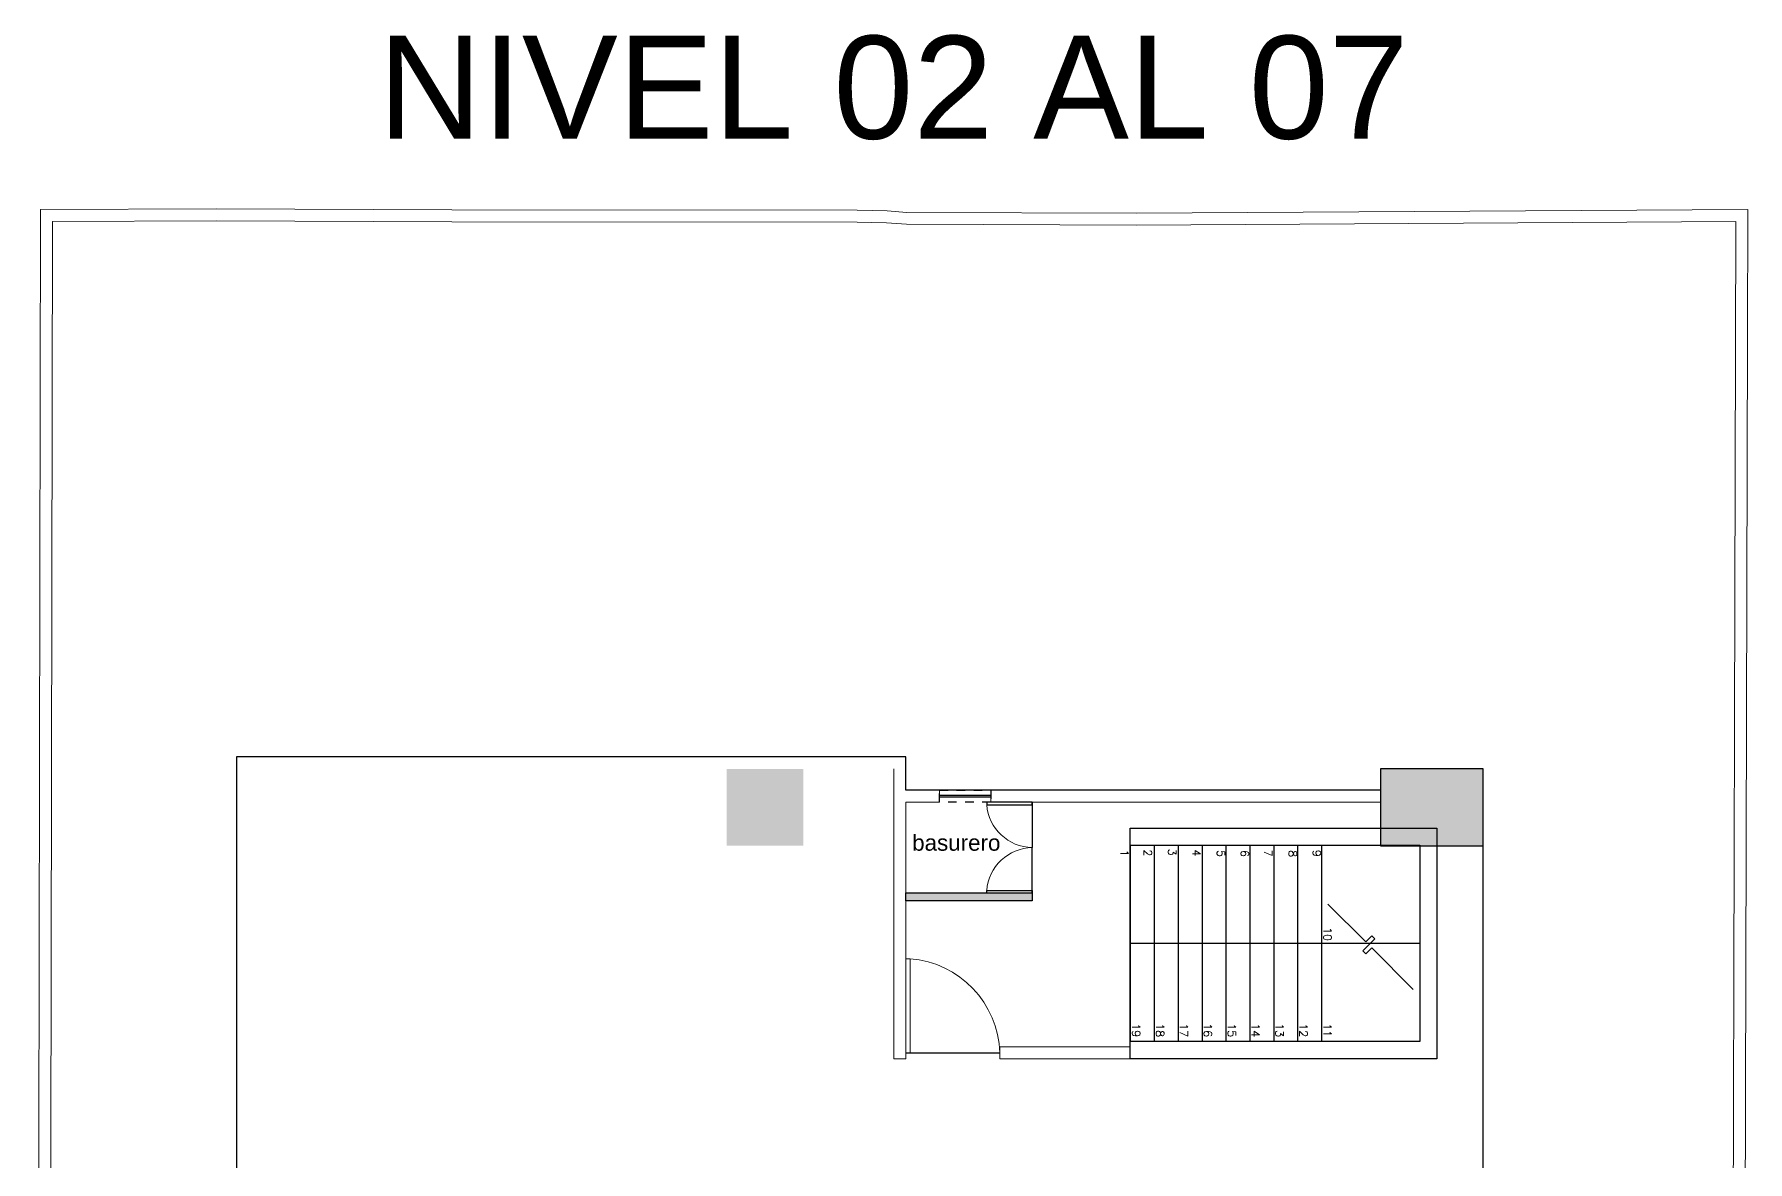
# Model space of a CAD drawing. Header units: metres. Extents: x -598 to 357, y -242 to 574.
# Drawn here: x -159.65 to -139.58, y 304.08 to 317.28 of the extents above; entities that cross this region are included whole.
import ezdxf

# ---------------------------------------------------------------- set-up
doc = ezdxf.new("R2010")
doc.units = ezdxf.units.M
doc.linetypes.add('xref_Nivel PB$0$xref_Nivel PB$0$HIDDEN2', pattern=[0.1875, 0.125, -0.0625])
for name, color, linetype in [('_TEXTO TITULOS', 251, 'Continuous'), ('APTOS_SPZ_MCH_N2 MUNI$0$DUCTOS', 1, 'Continuous'), ('T-texto', 8, 'Continuous'), ('xref_Nivel PB$0$D-dintel mamposteria', 1, 'Continuous'), ('xref_Nivel PB$0$V-vidrio', 1, 'Continuous'), ('xref_Nivel TIPICO$0$H-hatch tablayeso', 9, 'Continuous'), ('xref_Nivel TIPICO$0$M-muebles de baño', 1, 'Continuous'), ('xref_Nivel TIPICO$0$M-muro tablayeso', 4, 'Continuous'), ('xref_Nivel TIPICO$0$X-XREF', 7, 'Continuous'), ('ZXREF_GRADAS_Nx$0$GRADAS', 1, 'Continuous'), ('ZXREF_GRADAS_Nx$0$GRADAS T', 8, 'Continuous')]:
    doc.layers.add(name, color=color, linetype=linetype)
doc.layers.add('Muro Mamspoteria', color=5, linetype='Continuous', lineweight=9)
doc.layers.add('xref_Nivel TIPICO$0$P-puerta', color=1, linetype='Continuous', lineweight=18)
doc.styles.get("Standard").update_dxf_attribs({"font": 'arial.ttf'})
doc.styles.add('TS', font='arial.ttf')
doc.styles.add('ZXREF_GRADAS_Nx$0$E-DIM', font='romans.shx')

# ---------------------------------------------------------------- blocks, each defined once
blk = doc.blocks.new('*U240')
at = {"layer": 'xref_Nivel PB$0$D-dintel mamposteria', "linetype": 'xref_Nivel PB$0$xref_Nivel PB$0$HIDDEN2', "ltscale": 0.5}
blk.add_lwpolyline([(0.138, 0), (0, 0), (0, 0.6), (0.138, 0.6)], close=True, dxfattribs=at)
blk = doc.blocks.new('ZXREF_GRADAS_Nx')
at = {"layer": 'ZXREF_GRADAS_Nx$0$GRADAS'}
for p, q in [((54.882, 54.214), (54.882, 57.804)), ((54.882, 57.804), (57.582, 57.804)), ((57.582, 57.804), (57.582, 54.214)), ((55.082, 54.214), (55.082, 57.604)), ((55.082, 57.604), (57.382, 57.604)), ((57.382, 57.604), (57.382, 54.214)), ((57.582, 54.214), (54.882, 54.214))]:
    blk.add_line(p, q, dxfattribs=at)
for points in [[(56.232, 57.604), (56.232, 54.214)], [(55.082, 56.454), (57.382, 56.454)], [(55.082, 56.174), (57.382, 56.174)], [(55.082, 55.894), (57.382, 55.894)], [(55.082, 55.614), (57.382, 55.614)], [(55.082, 55.334), (57.382, 55.334)], [(55.082, 55.054), (57.382, 55.054)], [(55.082, 54.774), (57.382, 54.774)], [(55.082, 54.494), (57.382, 54.494)], [(55.082, 54.214), (57.382, 54.214)]]:
    blk.add_lwpolyline(points, dxfattribs=at)
at = {"layer": 'ZXREF_GRADAS_Nx$0$GRADAS T'}
blk.add_lwpolyline([(55.771, 56.528), (56.213, 56.971), (56.142, 57.042), (56.178, 57.077), (56.319, 56.936), (56.355, 56.971), (56.284, 57.042), (56.771, 57.528)], dxfattribs=at)
for points in [[(55.724, 54.269, 0, 0.1, 0), (55.724, 54.369, 0, 0, 0), (55.724, 56.402, 0, 0, 0)], [(56.74, 56.406, 0, 0.1, 0), (56.74, 56.306, 0, 0, 0), (56.74, 54.274, 0, 0, 0)]]:
    blk.add_lwpolyline(points, format="xyseb", dxfattribs=at)
at = {"layer": 'ZXREF_GRADAS_Nx$0$GRADAS T', "char_height": 0.0938, "attachment_point": 1, "style": 'ZXREF_GRADAS_Nx$0$E-DIM'}
for s, width, insert in [('9', 0.00634, (55.137, 56.445)), ('10', 0.00634, (56.043, 56.571)), ('11', 0.09375, (57.168, 56.569)), ('12', 0.00634, (57.168, 56.289)), ('8', 0.00634, (55.142, 56.164)), ('13', 0.09375, (57.168, 56.009)), ('7', 0.00634, (55.136, 55.875)), ('6', 0.00634, (55.14, 55.602)), ('14', 0.09375, (57.168, 55.729)), ('15', 0.00634, (57.168, 55.449)), ('5', 0.00634, (55.14, 55.323)), ('4', 0.00634, (55.131, 55.035)), ('16', 0.00634, (57.168, 55.169)), ('17', 0.00634, (57.168, 54.889)), ('3', 0.00634, (55.124, 54.751)), ('18', 0.00634, (57.168, 54.609)), ('2', 0.00634, (55.131, 54.466)), ('1', 0.00634, (55.136, 54.193)), ('19', 0.00634, (57.168, 54.329))]:
    blk.add_mtext_dynamic_manual_height_columns(s, width=width, gutter_width=0.469, heights=[0], dxfattribs=dict(at, insert=insert))
blk = doc.blocks.new('xref_Nivel TIPICO$0$P-90')
at = {"layer": 'Defpoints', "color": 8, "true_color": 0x808080}
blk.add_lwpolyline([(0, 0), (0.9, 0)], dxfattribs=at)
at = {"layer": 'xref_Nivel TIPICO$0$P-puerta'}
for p, q in [((0.04, 0.9), (0, 0.9)), ((0, 0.9), (0, 0)), ((0.04, 0), (0.04, 0.9)), ((0, 0), (0.04, 0))]:
    blk.add_line(p, q, dxfattribs=at)
at = {"layer": 'xref_Nivel TIPICO$0$P-puerta', "color": 8, "true_color": 0x808080}
blk.add_arc((-0.034, -0.032), 0.935, 1.9599, 85.4069, dxfattribs=at)
blk = doc.blocks.new('*U350')
at = {"layer": 'xref_Nivel TIPICO$0$H-hatch tablayeso', "transparency": 33554559}
h = blk.add_hatch(color=256, dxfattribs=at)
h.dxf.hatch_style = 1
h.paths.add_polyline_path([(0, 90), (0, 0), (1478, 0), (1478, 90)])
at = {"layer": 'xref_Nivel TIPICO$0$M-muro tablayeso'}
blk.add_lwpolyline([(1478, 0), (0, 0), (0, 90), (1478, 90), (1478, 0)], dxfattribs=at)
blk = doc.blocks.new('xref_Nivel TIPICO$0$P-70')
at = {"layer": 'Defpoints', "color": 8, "true_color": 0x808080}
blk.add_lwpolyline([(0, 0), (-0.7, 0)], dxfattribs=at)
at = {"layer": 'xref_Nivel TIPICO$0$M-muebles de baño'}
blk.add_lwpolyline([(-0.04, 0), (0, 0), (0, -0.7), (-0.04, -0.7)], close=True, dxfattribs=at)
at = {"layer": 'xref_Nivel TIPICO$0$P-puerta', "color": 8, "true_color": 0x808080}
blk.add_arc((0.019, 0.017), 0.72, 181.3047, 265.2961, dxfattribs=at)

msp = doc.modelspace()

# ---------------------------------------------------------------- hatches: boundary and pattern name
at = {"true_color": 0x939598}
h = msp.add_hatch(color=252, dxfattribs=at)
h.dxf.hatch_style = 1
h.paths.add_polyline_path([(-150.639, 308.682), (-151.539, 308.682), (-151.539, 307.782), (-150.639, 307.782)])
h = msp.add_hatch(color=252, dxfattribs=at)
h.dxf.hatch_style = 1
h.paths.add_polyline_path([(-142.679, 308.682), (-143.879, 308.682), (-143.879, 307.782), (-142.679, 307.782)])

# ---------------------------------------------------------------- linework, layer by layer
at = {"color": 6}
msp.add_lwpolyline([(-142.679, 308.682), (-143.879, 308.682), (-143.879, 307.782), (-142.679, 307.782), (-142.679, 308.682)], dxfattribs=at)
at = {"layer": 'APTOS_SPZ_MCH_N2 MUNI$0$DUCTOS'}
msp.add_lwpolyline([(-146.336, 277.307), (-142.679, 277.307), (-142.681, 283.733), (-142.185, 283.734), (-142.183, 289.421), (-142.679, 289.421), (-142.679, 291.871), (-143.079, 291.871), (-143.079, 293.721), (-142.679, 293.721), (-142.679, 308.682), (-143.879, 308.682), (-143.879, 308.432), (-149.439, 308.432), (-149.439, 308.822), (-157.279, 308.822), (-157.279, 276.459), (-146.336, 276.459), (-146.336, 277.307)], dxfattribs=at)
at = {"layer": 'Muro Mamspoteria', "lineweight": 0}
for p, q in [((-149.439, 308.822), (-151.539, 308.822)), ((-149.579, 305.289), (-149.579, 308.682)), ((-149.439, 308.432), (-149.439, 308.822)), ((-149.439, 305.289), (-149.439, 308.292)), ((-149.579, 305.289), (-149.439, 305.289)), ((-148.339, 305.429), (-148.339, 305.289)), ((-146.811, 305.289), (-146.811, 305.429))]:
    msp.add_line(p, q, dxfattribs=at)
at = {"layer": 'Muro Mamspoteria'}
for p, q in [((-149.045, 308.292), (-149.045, 308.432)), ((-148.445, 308.292), (-148.445, 308.434)), ((-146.811, 305.429), (-148.339, 305.429))]:
    msp.add_line(p, q, dxfattribs=at)
at = {"layer": 'Muro Mamspoteria', "lineweight": 0}
msp.add_lwpolyline([(-139.688, 273.7), (-139.579, 315.231), (-146.74, 315.189), (-149.427, 315.197), (-149.66, 315.216), (-150.011, 315.223), (-154.757, 315.228), (-157.518, 315.237), (-159.574, 315.231), (-159.649, 273.709), (-139.688, 273.7)], dxfattribs=at)
msp.add_lwpolyline([(-139.828, 273.84), (-139.72, 315.09), (-146.74, 315.049), (-149.433, 315.057), (-149.667, 315.076), (-150.012, 315.083), (-154.758, 315.088), (-157.518, 315.097), (-159.434, 315.091), (-159.508, 273.849)], close=True, dxfattribs=at)
at = {"layer": 'Muro Mamspoteria'}
for points in [[(-149.045, 308.432), (-149.439, 308.432)], [(-149.045, 308.292), (-149.439, 308.292)], [(-143.879, 308.432), (-148.445, 308.432)], [(-143.879, 308.292), (-148.445, 308.292)], [(-148.339, 305.289), (-146.811, 305.289), (-146.811, 305.429)]]:
    msp.add_lwpolyline(points, dxfattribs=at)
at = {"layer": 'xref_Nivel PB$0$V-vidrio'}
for points in [[(-149.045, 308.374), (-148.445, 308.374)], [(-148.445, 308.35), (-149.045, 308.35)]]:
    msp.add_lwpolyline(points, dxfattribs=at)

# ---------------------------------------------------------------- block references
at = {"layer": 'xref_Nivel PB$0$D-dintel mamposteria', "rotation": 89.99999999999999}
msp.add_blockref('*U240', (-148.445, 308.294), dxfattribs=at)
at = {"layer": 'xref_Nivel TIPICO$0$M-muro tablayeso', "xscale": 0.001, "yscale": 0.001, "zscale": 0.001, "rotation": 180}
msp.add_blockref('*U350', (-147.961, 307.229), dxfattribs=at)
at = {"layer": 'xref_Nivel TIPICO$0$P-puerta', "yscale": 0.7593131147801515, "zscale": 0.7593131147801515}
for p, xscale, rotation in [((-147.961, 308.292), -0.7593131147801515, 269.9292542700121), ((-147.961, 307.229), 0.7593131147801515, 270.0707457299879)]:
    msp.add_blockref('xref_Nivel TIPICO$0$P-70', p, dxfattribs=dict(at, xscale=xscale, rotation=rotation))
at = {"layer": 'xref_Nivel TIPICO$0$P-puerta', "xscale": 1.222222222222208, "yscale": 1.222222222222208, "zscale": 1.222222222222208}
msp.add_blockref('xref_Nivel TIPICO$0$P-90', (-149.439, 305.359), dxfattribs=at)
at = {"layer": 'xref_Nivel TIPICO$0$X-XREF', "rotation": 269.9999999999999}
msp.add_blockref('ZXREF_GRADAS_Nx', (-201.025, 362.871), dxfattribs=at)

# ---------------------------------------------------------------- texts
at = {"layer": '_TEXTO TITULOS', "style": 'TS'}
msp.add_text('NIVEL 02 AL 07', height=1.20483, dxfattribs=at).set_placement((-155.62, 316.059))
at = {"layer": 'T-texto', "insert": (-149.366, 307.721), "char_height": 0.1875, "attachment_point": 7}
msp.add_mtext_dynamic_manual_height_columns('basurero', width=0.00439, gutter_width=0.312, heights=[0], dxfattribs=at)

doc.saveas('drawing.dxf')
